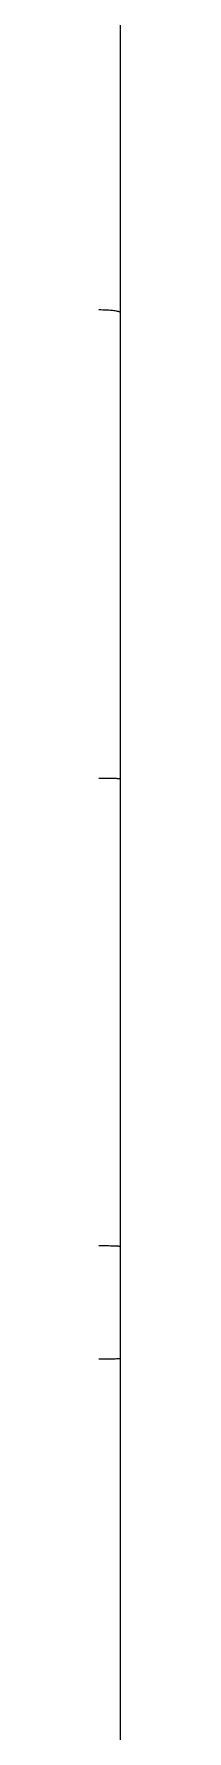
# Model space of a CAD drawing. Header units: millimetres. Extents: x 5143 to 30813, y 232 to 21408.
# Drawn here: x 12377 to 12446, y 9291 to 15349 of the extents above; entities that cross this region are included whole.
import ezdxf

# ---------------------------------------------------------------- set-up
doc = ezdxf.new("R2010")
doc.units = ezdxf.units.MM
doc.header["$LTSCALE"] = 0.25
doc.linetypes.add('XKITLINE00', pattern=[0])

msp = doc.modelspace()

# ---------------------------------------------------------------- linework, layer by layer
at = {"color": 8, "linetype": 'XKITLINE00'}
for p, q in [((12446.2, 15691.8), (12446.2, 14354.3)), ((12377.5, 14364), (12370, 14364)), ((12384.9, 14363.8), (12377.5, 14364)), ((12392.1, 14363.6), (12384.9, 14363.8)), ((12399.2, 14363.3), (12392.1, 14363.6)), ((12405.9, 14362.9), (12399.2, 14363.3)), ((12412.3, 14362.4), (12405.9, 14362.9)), ((12418.3, 14361.8), (12412.3, 14362.4)), ((12423.9, 14361.2), (12418.3, 14361.8)), ((12428.9, 14360.5), (12423.9, 14361.2)), ((12433.4, 14359.7), (12428.9, 14360.5)), ((12437.2, 14358.9), (12433.4, 14359.7)), ((12440.4, 14358), (12437.2, 14358.9)), ((12442.9, 14357.1), (12440.4, 14358)), ((12444.7, 14356.2), (12442.9, 14357.1)), ((12445.8, 14355.3), (12444.7, 14356.2)), ((12445.8, 14355.3), (12444.7, 14356.2)), ((12445.8, 14355.3), (12446.2, 14354.3)), ((12445.8, 14355.3), (12446.2, 14354.3)), ((12446.2, 14354.3), (12446.2, 12689.5)), ((12377.5, 12691.8), (12370, 12691.8)), ((12384.9, 12691.8), (12377.5, 12691.8)), ((12384.9, 12691.8), (12377.5, 12691.8)), ((12392.1, 12691.7), (12384.9, 12691.8)), ((12392.1, 12691.7), (12384.9, 12691.8)), ((12399.2, 12691.6), (12392.1, 12691.7)), ((12399.2, 12691.6), (12392.1, 12691.7)), ((12405.9, 12691.5), (12399.2, 12691.6)), ((12405.9, 12691.5), (12399.2, 12691.6)), ((12412.3, 12691.4), (12405.9, 12691.5)), ((12412.3, 12691.4), (12405.9, 12691.5)), ((12418.3, 12691.3), (12412.3, 12691.4)), ((12418.3, 12691.3), (12412.3, 12691.4)), ((12423.9, 12691.1), (12418.3, 12691.3)), ((12423.9, 12691.1), (12418.3, 12691.3)), ((12428.9, 12691), (12423.9, 12691.1)), ((12428.9, 12691), (12423.9, 12691.1)), ((12433.4, 12690.8), (12428.9, 12691)), ((12433.4, 12690.8), (12428.9, 12691)), ((12437.2, 12690.6), (12433.4, 12690.8)), ((12437.2, 12690.6), (12433.4, 12690.8)), ((12440.4, 12690.4), (12437.2, 12690.6)), ((12440.4, 12690.4), (12437.2, 12690.6)), ((12442.9, 12690.2), (12440.4, 12690.4)), ((12442.9, 12690.2), (12440.4, 12690.4)), ((12444.7, 12690), (12442.9, 12690.2)), ((12445.8, 12689.7), (12444.7, 12690)), ((12445.8, 12689.7), (12444.7, 12690)), ((12446.2, 12689.5), (12445.8, 12689.7)), ((12446.2, 12689.5), (12445.8, 12689.7)), ((12446.2, 12689.5), (12446.2, 11020.3)), ((12377.5, 11022.6), (12370, 11022.6)), ((12384.9, 11022.5), (12377.5, 11022.6)), ((12392.1, 11022.5), (12384.9, 11022.5)), ((12399.2, 11022.4), (12392.1, 11022.5)), ((12405.9, 11022.3), (12399.2, 11022.4)), ((12412.3, 11022.2), (12405.9, 11022.3)), ((12418.3, 11022.1), (12412.3, 11022.2)), ((12423.9, 11021.9), (12418.3, 11022.1)), ((12428.9, 11021.7), (12423.9, 11021.9)), ((12433.4, 11021.6), (12428.9, 11021.7)), ((12437.2, 11021.4), (12433.4, 11021.6)), ((12440.4, 11021.2), (12437.2, 11021.4)), ((12442.9, 11020.9), (12440.4, 11021.2)), ((12442.9, 11020.9), (12440.4, 11021.2)), ((12442.9, 11020.9), (12442.9, 11020.9)), ((12444.7, 11020.7), (12442.9, 11020.9)), ((12444.7, 11020.7), (12442.9, 11020.9)), ((12445.8, 11020.5), (12444.7, 11020.7)), ((12445.8, 11020.5), (12444.7, 11020.7)), ((12446.2, 11020.3), (12445.8, 11020.5)), ((12446.2, 11020.3), (12445.8, 11020.5)), ((12446.2, 11020.3), (12446.2, 10620.3)), ((12377.5, 10618), (12370, 10618)), ((12384.9, 10618), (12377.5, 10618)), ((12392.1, 10618.1), (12384.9, 10618)), ((12399.2, 10618.1), (12392.1, 10618.1)), ((12405.9, 10618.2), (12399.2, 10618.1)), ((12412.3, 10618.4), (12405.9, 10618.2)), ((12418.3, 10618.5), (12412.3, 10618.4)), ((12423.9, 10618.6), (12418.3, 10618.5)), ((12428.9, 10618.8), (12423.9, 10618.6)), ((12433.4, 10619), (12428.9, 10618.8)), ((12437.2, 10619.2), (12433.4, 10619)), ((12440.4, 10619.4), (12437.2, 10619.2)), ((12442.9, 10619.6), (12440.4, 10619.4)), ((12442.9, 10619.6), (12440.4, 10619.4)), ((12444.7, 10619.8), (12442.9, 10619.6)), ((12444.7, 10619.8), (12442.9, 10619.6)), ((12445.8, 10620), (12444.7, 10619.8)), ((12445.8, 10620), (12444.7, 10619.8)), ((12446.2, 10620.3), (12445.8, 10620)), ((12446.2, 10620.3), (12445.8, 10620)), ((12446.2, 10620.3), (12446.2, 8951))]:
    msp.add_line(p, q, dxfattribs=at)

doc.saveas('drawing.dxf')
